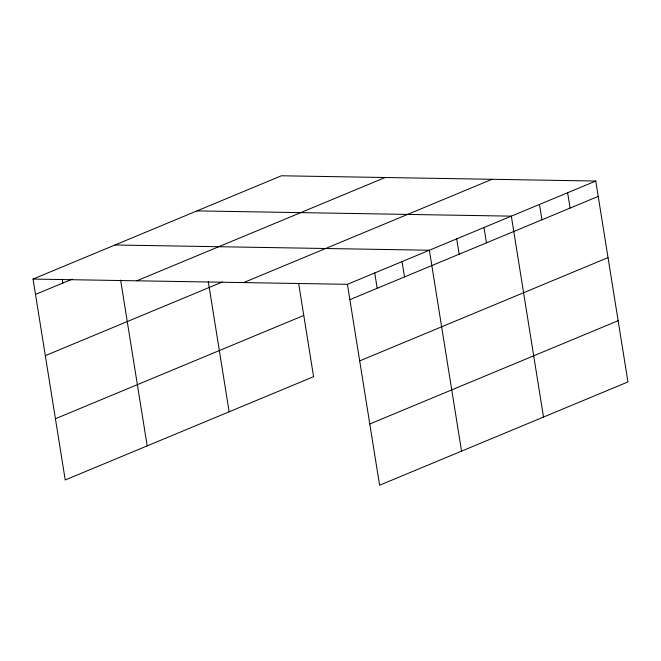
<?xml version="1.0" encoding="UTF-8"?>
<svg xmlns="http://www.w3.org/2000/svg" width="661" height="661" viewBox="0 0 661 661"><rect width="100%" height="100%" fill="white"/><g stroke="black" fill="none" stroke-linecap="round" stroke-linejoin="round"><path stroke-width="0.99" d="M298.722 283.9L313.587 376.679L65.232 479.969L33.05 279.066L281.404 175.776L595.768 181.031L627.95 381.934L379.596 485.224L347.413 284.321L595.768 181.031M35.504 294.401L72.247 279.124M136.794 280.801L385.148 177.512M45.312 355.643L222.369 282.007M243.678 282.586L492.032 179.296M55.425 418.735L303.779 315.446M349.876 299.656L598.23 196.375M359.683 360.898L608.037 257.608M369.788 423.982L618.142 320.701M196.961 210.892L511.333 216.147L543.507 417.05M115.006 244.983L429.369 250.238L461.552 451.141M33.05 279.066L347.413 284.321M567.625 192.739L570.079 208.083M539.475 204.447L541.937 219.782M484.009 227.508L486.471 242.851M456.693 238.869L459.147 254.212M402.053 261.599L404.515 276.934M374.737 272.96L377.191 288.295M208.281 281.545L229.144 411.795M120.624 280.074L147.188 445.886M62.208 279.206L62.828 283.04"/></g></svg>
